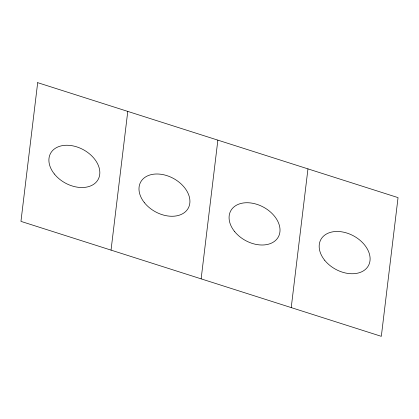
<?xml version="1.0" encoding="UTF-8"?>
<svg xmlns="http://www.w3.org/2000/svg" width="419" height="419" viewBox="0 0 419 419"><rect width="100%" height="100%" fill="white"/><g stroke="black" fill="none" stroke-linecap="round" stroke-linejoin="round"><path stroke-width="0.63" d="M111.04 250.117L127.774 111.402M201.136 278.86L217.864 140.14M291.226 307.598L307.96 168.883M37.679 82.663L20.95 221.379L381.321 336.337L398.05 197.621L37.679 82.663M324.652 260.23A27.146 18.96 28.8 0 0 368.317 265.876A27.146 18.96 28.8 0 0 340.946 231.723A27.146 18.96 28.8 0 0 324.652 260.23M234.561 231.492A27.146 18.96 28.8 0 0 278.226 237.138A27.146 18.96 28.8 0 0 250.855 202.979A27.146 18.96 28.8 0 0 234.561 231.492M144.466 202.749A27.146 18.96 28.8 0 0 188.131 208.4A27.146 18.96 28.8 0 0 160.76 174.241A27.146 18.96 28.8 0 0 144.466 202.749M54.376 174.011A27.146 18.96 28.8 0 0 98.041 179.657A27.146 18.96 28.8 0 0 70.67 145.503A27.146 18.96 28.8 0 0 54.376 174.011"/></g></svg>
